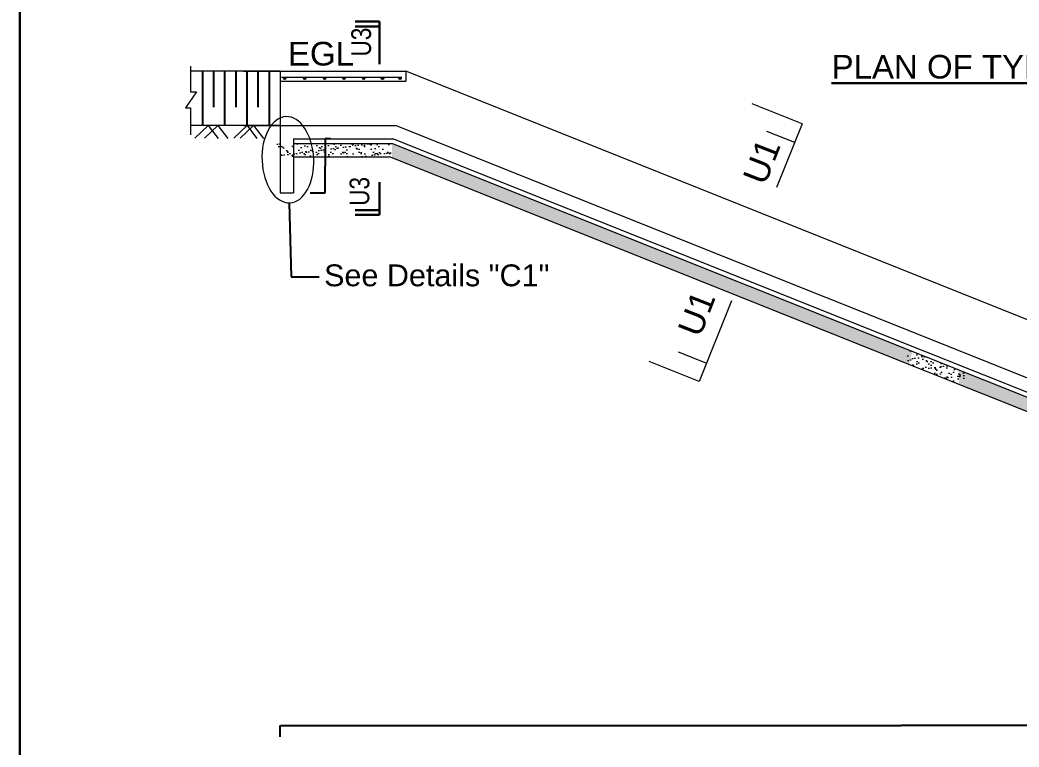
# Model space of a CAD drawing. Header units: inches. Extents: x 89000 to 1304432, y -10828 to 220529.
# Drawn here: x 854640 to 861014, y 77368 to 82009 of the extents above; entities that cross this region are included whole.
import ezdxf

# ---------------------------------------------------------------- set-up
doc = ezdxf.new("R2010")
doc.units = ezdxf.units.IN
doc.header["$LTSCALE"] = 7
doc.header["$MEASUREMENT"] = 0
doc.layers.add('Blocks', color=11, linetype='Continuous', lineweight=9)
doc.layers.add('Layer1', color=7, linetype='Continuous', lineweight=13)
doc.layers.add('LINE', color=7, linetype='Continuous')
doc.styles.get("Standard").update_dxf_attribs({"font": 'arial.ttf'})
doc.styles.add('TIMES', font='ARIALN.TTF')
doc.dimstyles.get("Standard").update_dxf_attribs({"dimtxt": 0.18, "dimasz": 0.18, "dimexe": 0.18, "dimexo": 0.0625, "dimgap": 0.09, "dimtad": 0, "dimtih": 1, "dimtoh": 1, "dimdec": 4, "dimzin": 0, "dimdsep": 46, "dimtxsty": 'Standard', "dimcen": 0.09, "dimadec": 0, "dimazin": 0, "dimtfac": 1, "dimtdec": 4, "dimtofl": 0, "dimtmove": 0, "dimatfit": 3, "dimfxl": 1, "dimtolj": 1, "dimtzin": 0, "dimarcsym": 0})
pattern_1 = [(37.50000000000001, (871351.177308044, 16420.09224501229), (-1.840035990381652, 56.28252229287437), [0, -44.3992, 0, -49.657, 0, -47.46625]), (7.499999999999999, (871351.177308044, 16420.09224501229), (51.6951775608703, 82.43488656536073), [0, -23.9522, 0, -40.0177, 0, -15.33525]), (327.5, (871315.2490080439, 16420.09224501229), (90.96412257776765, 0.1652762380327545), [0, -14.605, 0, -52.578, 0, -68.6435]), (317.5, (871315.2490080439, 16420.09224501229), (87.80899203431417, 25.63687217457987), [0, -7.302499999999999, 0, -34.4678, 0, -39.4335])]
pattern_2 = [(37.50000000000001, (871351.177308044, 15954.74755664961), (-1.840035990381652, 56.28252229287437), [0, -44.3992, 0, -49.657, 0, -47.46625]), (7.499999999999999, (871351.177308044, 15954.74755664961), (51.6951775608703, 82.43488656536073), [0, -23.9522, 0, -40.0177, 0, -15.33525]), (327.5, (871315.2490080439, 15954.74755664961), (90.96412257776765, 0.1652762380327545), [0, -14.605, 0, -52.578, 0, -68.6435]), (317.5, (871315.2490080439, 15954.74755664961), (87.80899203431417, 25.63687217457987), [0, -7.302499999999999, 0, -34.4678, 0, -39.4335])]

# ---------------------------------------------------------------- blocks, each defined once
blk = doc.blocks.new('*D160')
at = {"layer": 'Blocks', "color": 0, "lineweight": -2, "ltscale": 0.5, "transparency": 16777216}
for p, q in [((856620.8263005523, 81249.63177963093), (856587.4851854863, 81249.63177963093)), ((856587.6651854863, 81249.03177963092), (856587.6651854863, 81077.76576667049)), ((856587.6651854863, 80905.2317796307), (856587.6651854863, 81076.49779259137)), ((856491.8002349784, 80904.6317796307), (856587.8451854864, 80904.6317796307))]:
    blk.add_line(p, q, dxfattribs=at)
at = {"layer": 'Blocks', "color": 0, "ltscale": 0.5, "transparency": 16777216}
for points in [[(856587.5651854863, 81249.03177963092), (856587.7651854863, 81249.03177963092), (856587.6651854863, 81249.63177963093)], [(856587.5651854863, 80905.2317796307), (856587.7651854863, 80905.2317796307), (856587.6651854863, 80904.6317796307)]]:
    blk.add_solid(points, dxfattribs=at)
at = {"layer": 'Defpoints', "color": 0, "ltscale": 0.5, "transparency": 16777216}
for p in [(856587.6651854863, 81249.63177963093), (856620.8888005523, 81249.63177963093), (856491.7377349784, 80904.6317796307)]:
    blk.add_point(p, dxfattribs=at)
at = {"layer": 'Blocks', "color": 0, "lineweight": 30, "ltscale": 0.5, "transparency": 16777216, "insert": (856587.6651854861, 81077.13177963067), "char_height": 0.85, "attachment_point": 5}
blk.add_mtext('\\A1;900', dxfattribs=at)
blk = doc.blocks.new('*D161')
at = {"layer": 'Blocks', "color": 0, "lineweight": -2, "ltscale": 0.5, "transparency": 16777216}
for p, q in [((864224.5476242079, 77934.31938140444), (864224.5476242079, 77504.55428685242)), ((856299.9135950629, 77432.53327008616), (856299.9135950629, 77504.9142868524)), ((856301.4135950629, 77504.73428685241), (860261.7500912179, 77504.73428685241)), ((864223.0476242079, 77504.73428685241), (860262.7111280528, 77504.73428685241))]:
    blk.add_line(p, q, dxfattribs=at)
at = {"layer": 'Blocks', "color": 0, "ltscale": 0.5, "transparency": 16777216}
for points in [[(856301.4135950629, 77504.98428685241), (856301.4135950629, 77504.48428685241), (856299.9135950629, 77504.73428685241)], [(864223.0476242079, 77504.98428685241), (864223.0476242079, 77504.48428685241), (864224.5476242079, 77504.73428685241)]]:
    blk.add_solid(points, dxfattribs=at)
at = {"layer": 'Defpoints', "color": 0, "ltscale": 0.5, "transparency": 16777216}
for p in [(864224.5476242079, 77934.38188140444), (864224.5476242079, 77504.73428685241), (856299.9135950629, 77432.47077008616)]:
    blk.add_point(p, dxfattribs=at)
at = {"layer": 'Blocks', "color": 0, "lineweight": 30, "ltscale": 0.5, "transparency": 16777216, "insert": (860262.2306096354, 77504.73428685241), "char_height": 1.25, "attachment_point": 5}
blk.add_mtext('\\A1;L', dxfattribs=at)
blk = doc.blocks.new('*D205')
at = {"layer": 'Blocks', "color": 0, "lineweight": -2, "ltscale": 0.5, "transparency": 16777216}
for p, q in [((856620.8263005523, 81249.63177963093), (856587.4851854863, 81249.63177963093)), ((856587.6651854863, 81249.03177963092), (856587.6651854863, 81077.76576667049)), ((856587.6651854863, 80905.2317796307), (856587.6651854863, 81076.49779259137)), ((856491.8002349784, 80904.6317796307), (856587.8451854864, 80904.6317796307))]:
    blk.add_line(p, q, dxfattribs=at)
at = {"layer": 'Blocks', "color": 0, "ltscale": 0.5, "transparency": 16777216}
for points in [[(856587.5651854863, 81249.03177963092), (856587.7651854863, 81249.03177963092), (856587.6651854863, 81249.63177963093)], [(856587.5651854863, 80905.2317796307), (856587.7651854863, 80905.2317796307), (856587.6651854863, 80904.6317796307)]]:
    blk.add_solid(points, dxfattribs=at)
at = {"layer": 'Defpoints', "color": 0, "ltscale": 0.5, "transparency": 16777216}
for p in [(856587.6651854863, 81249.63177963093), (856620.8888005523, 81249.63177963093), (856491.7377349784, 80904.6317796307)]:
    blk.add_point(p, dxfattribs=at)
at = {"layer": 'Blocks', "color": 0, "lineweight": 30, "ltscale": 0.5, "transparency": 16777216, "insert": (856587.6651854861, 81077.13177963067), "char_height": 0.85, "attachment_point": 5}
blk.add_mtext('\\A1;900', dxfattribs=at)
blk = doc.blocks.new('*D206')
at = {"layer": 'Blocks', "color": 0, "lineweight": -2, "ltscale": 0.5, "transparency": 16777216}
for p, q in [((864224.5476242079, 77934.31938140444), (864224.5476242079, 77504.55428685242)), ((856299.9135950629, 77432.53327008616), (856299.9135950629, 77504.9142868524)), ((856301.4135950629, 77504.73428685241), (860261.7500912179, 77504.73428685241)), ((864223.0476242079, 77504.73428685241), (860262.7111280528, 77504.73428685241))]:
    blk.add_line(p, q, dxfattribs=at)
at = {"layer": 'Blocks', "color": 0, "ltscale": 0.5, "transparency": 16777216}
for points in [[(856301.4135950629, 77504.98428685241), (856301.4135950629, 77504.48428685241), (856299.9135950629, 77504.73428685241)], [(864223.0476242079, 77504.98428685241), (864223.0476242079, 77504.48428685241), (864224.5476242079, 77504.73428685241)]]:
    blk.add_solid(points, dxfattribs=at)
at = {"layer": 'Defpoints', "color": 0, "ltscale": 0.5, "transparency": 16777216}
for p in [(864224.5476242079, 77934.38188140444), (864224.5476242079, 77504.73428685241), (856299.9135950629, 77432.47077008616)]:
    blk.add_point(p, dxfattribs=at)
at = {"layer": 'Blocks', "color": 0, "lineweight": 30, "ltscale": 0.5, "transparency": 16777216, "insert": (860262.2306096354, 77504.73428685241), "char_height": 1.25, "attachment_point": 5}
blk.add_mtext('\\A1;L', dxfattribs=at)

msp = doc.modelspace()

# ---------------------------------------------------------------- hatches: boundary and pattern name
at = {"layer": 'Blocks', "lineweight": 13, "ltscale": 0.05}
for points in [[(856320.5586940984, 81635.84988517687, 1), (856335.9893355777, 81635.84988517687, 1)], [(856320.5586940984, 81635.84988517687, 1), (856335.9893355777, 81635.84988517687, 1)], [(856448.3033798368, 81635.84988517687, 1), (856463.7340213163, 81635.84988517687, 1)], [(856448.3033798368, 81635.84988517687, 1), (856463.7340213163, 81635.84988517687, 1)], [(856576.1879447803, 81635.84988517687, 1), (856591.6185862594, 81635.84988517687, 1)], [(856576.1879447803, 81635.84988517687, 1), (856591.6185862594, 81635.84988517687, 1)], [(856699.9985278212, 81635.84988517687, 1), (856715.4291693004, 81635.84988517687, 1)], [(856699.9985278212, 81635.84988517687, 1), (856715.4291693004, 81635.84988517687, 1)], [(856825.2253878352, 81635.8498851771, 1), (856840.6560293143, 81635.8498851771, 1)], [(856825.2253878352, 81635.8498851771, 1), (856840.6560293143, 81635.8498851771, 1)], [(856945.381626595, 81635.8498851771, 1), (856960.8122680743, 81635.8498851771, 1)], [(856945.381626595, 81635.8498851771, 1), (856960.8122680743, 81635.8498851771, 1)], [(857057.1276280398, 81635.8498851771, 1), (857072.5582695191, 81635.8498851771, 1)], [(857057.1276280398, 81635.8498851771, 1), (857072.5582695191, 81635.8498851771, 1)]]:
    msp.add_hatch(color=0, dxfattribs=at).paths.add_polyline_path(points)
at = {"layer": 'Blocks', "lineweight": 5, "ltscale": 0.05}
h = msp.add_hatch(dxfattribs=at)
h.set_pattern_fill('AR-SAND', color=0, scale=1.15, style=0)
h.set_pattern_definition(pattern_1)
edge = h.paths.add_edge_path()
edge.add_line((857013.4506894255, 81220.8817796323), (856266.3876136281, 81220.8817796323))
edge.add_ellipse((856116.4802535037, 81116.64994183648), major_axis=(12.08042446155941, -275.2531527659615), ratio=0.5989633030017685, start_angle=92.23859277102281, end_angle=110.73779782442239, ccw=False)
edge.add_line((856280.749098368, 81134.6317796323), (856996.8404571178, 81134.6317796323))
edge.add_line((856996.8404571181, 81134.63177963183), (857013.4506894257, 81127.98768670892))
edge.add_line((857013.4506894255, 81127.98768670904), (857013.4506894255, 81220.8817796323))
h.paths.add_polyline_path([(856274.8540010345, 80949.69382901792), (856274.8540010345, 81204.56973024365), (856423.4523247548, 81204.56973024365), (856423.4523247548, 80949.69382901792)], flags=9)
h = msp.add_hatch(dxfattribs=at)
h.set_pattern_fill('AR-SAND', color=0, scale=1.15, style=0)
h.set_pattern_definition(pattern_1)
edge = h.paths.add_edge_path()
edge.add_line((857013.4506894255, 81220.8817796323), (856266.3876136281, 81220.8817796323))
edge.add_ellipse((856116.4802535037, 81116.64994183648), major_axis=(12.08042446155941, -275.2531527659615), ratio=0.5989633030017685, start_angle=92.23859277102281, end_angle=110.73779782442239, ccw=False)
edge.add_line((856280.749098368, 81134.6317796323), (856996.8404571178, 81134.6317796323))
edge.add_line((856996.8404571181, 81134.63177963183), (857013.4506894257, 81127.98768670892))
edge.add_line((857013.4506894255, 81127.98768670904), (857013.4506894255, 81220.8817796323))
h.paths.add_polyline_path([(856274.8540010345, 80949.69382901792), (856274.8540010345, 81204.56973024365), (856423.4523247548, 81204.56973024365), (856423.4523247548, 80949.69382901792)], flags=9)
h = msp.add_hatch(dxfattribs=at)
h.set_pattern_fill('AR-SAND', color=0, scale=1.15, style=0)
h.set_pattern_definition(pattern_1)
edge = h.paths.add_edge_path()
edge.add_line((857013.4506894255, 81220.8817796323), (857013.4506894255, 81127.98768670904))
edge.add_line((857013.4506894255, 81127.98768670904), (860307.4850836302, 79810.37392902724))
edge.add_ellipse((860465.5695858569, 79717.61881522508), major_axis=(12.08042446155941, -275.2531527659615), ratio=0.5989633030017685, start_angle=228.9466479337175, end_angle=248.8082093299857, ccw=False)
edge.add_line((860333.3100439657, 79892.9380378162), (857013.4506894257, 81220.8817796323))
h = msp.add_hatch(dxfattribs=at)
h.set_pattern_fill('AR-SAND', color=0, scale=1.15, style=0)
h.set_pattern_definition(pattern_1)
edge = h.paths.add_edge_path()
edge.add_line((857013.4506894255, 81220.8817796323), (857013.4506894255, 81127.98768670904))
edge.add_line((857013.4506894255, 81127.98768670904), (860307.4850836302, 79810.37392902724))
edge.add_ellipse((860465.5695858569, 79717.61881522508), major_axis=(12.08042446155941, -275.2531527659615), ratio=0.5989633030017685, start_angle=228.9466479337175, end_angle=248.8082093299857, ccw=False)
edge.add_line((860333.3100439657, 79892.9380378162), (857013.4506894257, 81220.8817796323))
h = msp.add_hatch(dxfattribs=at)
h.set_pattern_fill('AR-SAND', color=0, scale=1.15, style=0)
h.set_pattern_definition(pattern_2)
h.paths.add_polyline_path([(860422.6635950631, 79764.3025244542), (860422.6635950631, 79857.19661737699), (860302.1515990564, 79905.40141577949), (860302.1515990564, 79812.50732285646)])
h = msp.add_hatch(dxfattribs=at)
h.set_pattern_fill('AR-SAND', color=0, scale=1.15, style=0)
h.set_pattern_definition(pattern_2)
h.paths.add_polyline_path([(860422.6635950631, 79764.3025244542), (860422.6635950631, 79857.19661737699), (860302.1515990564, 79905.40141577949), (860302.1515990564, 79812.50732285646)])
h = msp.add_hatch(dxfattribs=at)
h.set_pattern_fill('AR-SAND', color=0, scale=1.15, style=0)
h.set_pattern_definition(pattern_2)
h.paths.add_polyline_path([(860422.6635950631, 79764.30252445373), (860508.9135950631, 79729.80252445373), (860508.9135950631, 79822.69661737699), (860422.6635950631, 79857.19661737699)])
h = msp.add_hatch(dxfattribs=at)
h.set_pattern_fill('AR-SAND', color=0, scale=1.15, style=0)
h.set_pattern_definition(pattern_2)
h.paths.add_polyline_path([(860422.6635950631, 79764.30252445373), (860508.9135950631, 79729.80252445373), (860508.9135950631, 79822.69661737699), (860422.6635950631, 79857.19661737699)])
h = msp.add_hatch(dxfattribs=at)
h.set_pattern_fill('AR-SAND', color=0, scale=1.15, style=0)
h.set_pattern_definition(pattern_1)
h.paths.add_polyline_path([(864447.9091540244, 78031.74501863704), (864447.9091540244, 78286.26854062709), (864596.5074777447, 78286.26854062709), (864596.5074777447, 78031.74501863704)], flags=9)
h.paths.add_polyline_path([(860505.9865068585, 79553.7233644051), (860505.9865068585, 79808.59926563082), (860654.5848305786, 79808.59926563082), (860654.5848305786, 79553.7233644051)], flags=9)
h.paths.add_polyline_path([(864223.0976658325, 78259.63177963183), (864223.0976658325, 78345.8817796323), (864200.9506894245, 78345.8817796323), (860625.2763995265, 79776.1514955915), (860625.5051682346, 79774.69333458575), (860625.7292448608, 79773.23349916609), (860625.948622831, 79771.77203216031), (860626.1632957096, 79770.30897644465), (860626.3732571984, 79768.84437494003), (860626.5785011377, 79767.37827061466), (860626.7790215064, 79765.9107064805), (860626.9748124215, 79764.44172559073), (860627.1658681391, 79762.97137104254), (860627.3521830543, 79761.49968597153), (860627.533751701, 79760.02671355335), (860627.7105687524, 79758.5524970009), (860627.8826290213, 79757.07707956387), (860628.0499274598, 79755.6005045264), (860628.2124591598, 79754.12281520828), (860628.3702193531, 79752.64405496046), (860628.5232034114, 79751.16426716559), (860628.6714068467, 79749.68349523726), (860628.8148253111, 79748.20178261679), (860628.9534545968, 79746.71917277388), (860629.087290637, 79745.2357092041), (860629.2163295054, 79743.75143542909), (860629.3405674163, 79742.26639499282), (860629.4600007245, 79740.78063146211), (860629.5746259268, 79739.29418842588), (860629.6844396599, 79737.80710949237), (860629.7894387023, 79736.31943828822), (860629.8896199737, 79734.83121845778), (860629.984980535, 79733.34249366145), (860630.0755175886, 79731.85330757475), (860630.1612284783, 79730.36370388581), (860630.2421106898, 79728.87372629624), (860630.3181618499, 79727.38341851765), (860630.3893797274, 79725.89282427123), (860630.4557622335, 79724.40198728815), (860630.5173074204, 79722.91095130448), (860630.5740134824, 79721.41976006422), (860630.6258787559, 79719.92845731392), (860630.6729017198, 79718.43708680524), (860630.715080994, 79716.94569229032), (860630.7524153413, 79715.4543175234), (860630.7849036661, 79713.96300625661), (860630.8125450158, 79712.47180224187), (860630.8353385793, 79710.98074922664), (860630.8532836877, 79709.48989095446), (860630.8663798147, 79707.99927116302), (860630.8746265762, 79706.50893358351), (860630.8780237301, 79705.0189219378), (860630.8765711768, 79703.52927993983), (860630.8702689587, 79702.04005129053), (860630.8591172609, 79700.5512796808), (860630.8431164108, 79699.06300878711), (860630.8222668774, 79697.57528227079), (860630.7965692724, 79696.08814377803), (860630.76602435, 79694.60163693782), (860630.7306330061, 79693.11580536002), (860630.6903962789, 79691.63069263473), (860630.645315349, 79690.14634233154), (860630.5953915389, 79688.66279799724), (860630.5406263133, 79687.18010315485), (860630.481021279, 79685.69830130273), (860630.4165781842, 79684.21743591386), (860630.3472989198, 79682.73755043116), (860630.2731855182, 79681.25868827174), (864184.3404571172, 78259.63177963183)])
h = msp.add_hatch(dxfattribs=at)
h.set_pattern_fill('AR-SAND', color=0, scale=1.15, style=0)
h.set_pattern_definition(pattern_1)
h.paths.add_polyline_path([(864447.9091540244, 78031.74501863704), (864447.9091540244, 78286.26854062709), (864596.5074777447, 78286.26854062709), (864596.5074777447, 78031.74501863704)], flags=9)
h.paths.add_polyline_path([(860505.9865068585, 79553.7233644051), (860505.9865068585, 79808.59926563082), (860654.5848305786, 79808.59926563082), (860654.5848305786, 79553.7233644051)], flags=9)
h.paths.add_polyline_path([(864223.0976658325, 78259.63177963183), (864223.0976658325, 78345.8817796323), (864200.9506894245, 78345.8817796323), (860625.2763995265, 79776.1514955915), (860625.5051682346, 79774.69333458575), (860625.7292448608, 79773.23349916609), (860625.948622831, 79771.77203216031), (860626.1632957096, 79770.30897644465), (860626.3732571984, 79768.84437494003), (860626.5785011377, 79767.37827061466), (860626.7790215064, 79765.9107064805), (860626.9748124215, 79764.44172559073), (860627.1658681391, 79762.97137104254), (860627.3521830543, 79761.49968597153), (860627.533751701, 79760.02671355335), (860627.7105687524, 79758.5524970009), (860627.8826290213, 79757.07707956387), (860628.0499274598, 79755.6005045264), (860628.2124591598, 79754.12281520828), (860628.3702193531, 79752.64405496046), (860628.5232034114, 79751.16426716559), (860628.6714068467, 79749.68349523726), (860628.8148253111, 79748.20178261679), (860628.9534545968, 79746.71917277388), (860629.087290637, 79745.2357092041), (860629.2163295054, 79743.75143542909), (860629.3405674163, 79742.26639499282), (860629.4600007245, 79740.78063146211), (860629.5746259268, 79739.29418842588), (860629.6844396599, 79737.80710949237), (860629.7894387023, 79736.31943828822), (860629.8896199737, 79734.83121845778), (860629.984980535, 79733.34249366145), (860630.0755175886, 79731.85330757475), (860630.1612284783, 79730.36370388581), (860630.2421106898, 79728.87372629624), (860630.3181618499, 79727.38341851765), (860630.3893797274, 79725.89282427123), (860630.4557622335, 79724.40198728815), (860630.5173074204, 79722.91095130448), (860630.5740134824, 79721.41976006422), (860630.6258787559, 79719.92845731392), (860630.6729017198, 79718.43708680524), (860630.715080994, 79716.94569229032), (860630.7524153413, 79715.4543175234), (860630.7849036661, 79713.96300625661), (860630.8125450158, 79712.47180224187), (860630.8353385793, 79710.98074922664), (860630.8532836877, 79709.48989095446), (860630.8663798147, 79707.99927116302), (860630.8746265762, 79706.50893358351), (860630.8780237301, 79705.0189219378), (860630.8765711768, 79703.52927993983), (860630.8702689587, 79702.04005129053), (860630.8591172609, 79700.5512796808), (860630.8431164108, 79699.06300878711), (860630.8222668774, 79697.57528227079), (860630.7965692724, 79696.08814377803), (860630.76602435, 79694.60163693782), (860630.7306330061, 79693.11580536002), (860630.6903962789, 79691.63069263473), (860630.645315349, 79690.14634233154), (860630.5953915389, 79688.66279799724), (860630.5406263133, 79687.18010315485), (860630.481021279, 79685.69830130273), (860630.4165781842, 79684.21743591386), (860630.3472989198, 79682.73755043116), (860630.2731855182, 79681.25868827174), (864184.3404571172, 78259.63177963183)])
h = msp.add_hatch(dxfattribs=at)
h.set_pattern_fill('AR-SAND', color=0, scale=1.15, style=0)
h.set_pattern_definition(pattern_2)
h.paths.add_polyline_path([(860508.9135950631, 79729.80252445373), (860664.3714171075, 79667.61939563602), (860665.6540799015, 79760.00042344164), (860508.9135950631, 79822.69661737699)])
h = msp.add_hatch(dxfattribs=at)
h.set_pattern_fill('AR-SAND', color=0, scale=1.15, style=0)
h.set_pattern_definition(pattern_2)
h.paths.add_polyline_path([(860508.9135950631, 79729.80252445373), (860664.3714171075, 79667.61939563602), (860665.6540799015, 79760.00042344164), (860508.9135950631, 79822.69661737699)])

# ---------------------------------------------------------------- linework, layer by layer
at = {"layer": 'Blocks', "color": 0, "lineweight": 13, "ltscale": 0.05}
for p, q in [((856299.913595063, 81680.88177963253), (855728.7783817498, 81680.88177963253)), ((856299.913595063, 81680.88177963253), (855728.7783817498, 81680.88177963253)), ((856067.0385950627, 81680.88177963207), (857102.0385950629, 81680.88177963276)), ((856067.0385950627, 81680.88177963207), (857102.0385950629, 81680.88177963276)), ((856299.913595063, 81680.88177963276), (856299.913595063, 80904.63177963067)), ((856299.913595063, 81680.88177963276), (856299.913595063, 80904.63177963067)), ((856308.2852695934, 81643.93401878583), (857077.3534301993, 81643.93401878607)), ((856308.2852695934, 81643.93401878583), (857077.3534301993, 81643.93401878607)), ((864309.3476658328, 78797.95815132488), (857102.0385950629, 81680.88177963276)), ((857102.0385950629, 81680.88177963276), (857102.0385950629, 81617.44747954351)), ((864309.3476658328, 78797.95815132488), (857102.0385950629, 81680.88177963276)), ((857102.0385950629, 81680.88177963276), (857102.0385950629, 81617.44747954351)), ((856299.913595063, 81617.44747954328), (857102.0385950629, 81617.44747954351)), ((856299.913595063, 81617.44747954328), (857102.0385950629, 81617.44747954351)), ((859630.4259122352, 81346.49046465778), (859311.9638241768, 81473.87529988075)), ((859630.4259122352, 81346.49046465778), (859311.9638241768, 81473.87529988075)), ((856299.9135950629, 81335.88177963207), (855728.7783817498, 81335.88177963207)), ((856299.9135950629, 81335.88177963207), (855728.7783817498, 81335.88177963207)), ((856067.0385950627, 81335.8817796316), (857035.5976658341, 81335.8817796316)), ((856067.0385950627, 81335.8817796316), (857035.5976658341, 81335.8817796316)), ((864309.3476658328, 78426.381779633), (857035.5976658341, 81335.8817796316)), ((864309.3476658328, 78426.381779633), (857035.5976658341, 81335.8817796316)), ((859630.4259122352, 81346.49046465778), (859467.3828653749, 80938.88284750632)), ((859630.4259122352, 81346.49046465778), (859467.3828653749, 80938.88284750632)), ((859582.5335733076, 81226.75961733866), (859405.0864548201, 81297.73846473359)), ((859582.5335733076, 81226.75961733866), (859405.0864548201, 81297.73846473359)), ((856386.1635950631, 81249.6317796309), (857018.9874335274, 81249.63177963207)), ((856386.1635950631, 81249.6317796309), (856386.1635950631, 80904.63177963067)), ((856386.1635950631, 81249.6317796309), (857018.9874335274, 81249.63177963207)), ((856386.1635950631, 81249.6317796309), (856386.1635950631, 80904.63177963067)), ((856386.1635950631, 81220.8817796323), (857013.4506894255, 81220.8817796323)), ((856386.1635950631, 81220.8817796323), (857013.4506894255, 81220.8817796323)), ((860422.6635950631, 79857.19661737699), (857013.4506894255, 81220.8817796323)), ((860422.6635950631, 79857.19661737699), (857013.4506894255, 81220.8817796323)), ((860422.6635950631, 79888.16131501831), (857018.9874335274, 81249.63177963207)), ((860422.6635950631, 79888.16131501831), (857018.9874335274, 81249.63177963207)), ((856386.1635950631, 81134.6317796323), (856996.8404571181, 81134.63177963183)), ((856386.1635950631, 81134.6317796323), (856996.8404571181, 81134.63177963183)), ((860422.6635950631, 79764.3025244542), (856996.8404571181, 81134.63177963183)), ((860422.6635950631, 79764.3025244542), (856996.8404571181, 81134.63177963183)), ((856299.913595063, 80904.63177963067), (856386.1635950631, 80904.63177963207)), ((856299.913595063, 80904.63177963067), (856386.1635950631, 80904.63177963207)), ((859178.5187353123, 80216.72252235026), (858972.4164067628, 79701.46670097671)), ((859178.5187353123, 80216.72252235026), (858972.4164067628, 79701.46670097671)), ((859018.6328614645, 79817.00783773069), (858841.1857429771, 79887.98668512562)), ((859018.6328614645, 79817.00783773069), (858841.1857429771, 79887.98668512562)), ((864223.0976658325, 78367.98768671067), (860422.6635950631, 79888.16131501831)), ((864223.0976658325, 78367.98768671067), (860422.6635950631, 79888.16131501831)), ((864223.0976658325, 78337.02298906934), (860422.6635950631, 79857.19661737699)), ((864223.0976658325, 78337.02298906934), (860422.6635950631, 79857.19661737699)), ((858972.4164067628, 79701.46670097671), (858653.9543187047, 79828.85153619968)), ((858972.4164067628, 79701.46670097671), (858653.9543187047, 79828.85153619968)), ((864223.0976658325, 78244.12889614608), (860422.6635950631, 79764.30252445373)), ((864223.0976658325, 78244.12889614608), (860422.6635950631, 79764.30252445373))]:
    msp.add_line(p, q, dxfattribs=at)
for points in [[(855728.7783817498, 81714.29287902568), (855728.7783817498, 81550.91571078938), (855766.4825892255, 81550.91571078938), (855696.262402638, 81447.49112614943), (855728.7783817498, 81447.49112614943), (855728.7783817498, 81274.63286848343)], [(855728.7783817498, 81714.29287902568), (855728.7783817498, 81550.91571078938), (855766.4825892255, 81550.91571078938), (855696.262402638, 81447.49112614943), (855728.7783817498, 81447.49112614943), (855728.7783817498, 81274.63286848343)], [(855755.3434975892, 81254.07504639425), (855841.1745895724, 81335.88177963207), (855903.7337618917, 81252.9710839265)], [(855755.3434975892, 81254.07504639425), (855841.1745895724, 81335.88177963207), (855903.7337618917, 81252.9710839265)], [(855817.1053697814, 81254.07504639425), (855902.9364617646, 81335.88177963207), (855965.495634084, 81252.9710839265)], [(855817.1053697814, 81254.07504639425), (855902.9364617646, 81335.88177963207), (855965.495634084, 81252.9710839265)], [(856003.7313749795, 81254.07504639425), (856089.5624669626, 81335.88177963207), (856152.121639282, 81252.9710839265)], [(856003.7313749795, 81254.07504639425), (856089.5624669626, 81335.88177963207), (856152.121639282, 81252.9710839265)], [(856045.2372019029, 81254.07504639425), (856131.0682938863, 81335.88177963207), (856193.6274662056, 81252.9710839265)], [(856045.2372019029, 81254.07504639425), (856131.0682938863, 81335.88177963207), (856193.6274662056, 81252.9710839265)]]:
    msp.add_lwpolyline(points, dxfattribs=at)
for centre in [(856328.2740148382, 81635.84988517687), (856328.2740148382, 81635.84988517687), (856456.0187005766, 81635.84988517687), (856456.0187005766, 81635.84988517687), (856583.9032655199, 81635.84988517687), (856583.9032655199, 81635.84988517687), (856707.7138485608, 81635.84988517687), (856707.7138485608, 81635.84988517687), (856832.9407085747, 81635.8498851771), (856832.9407085747, 81635.8498851771), (856953.0969473347, 81635.8498851771), (856953.0969473347, 81635.8498851771), (857064.8429487795, 81635.8498851771), (857064.8429487795, 81635.8498851771)]:
    msp.add_circle(centre, 7.715320739643357, dxfattribs=at)
at = {"layer": 'Blocks', "color": 0, "lineweight": 13, "ltscale": 0.05, "extrusion": (0, 0, -1)}
msp.add_ellipse((856349.3552535037, 81116.64994183648), major_axis=(12.08042446155936, -275.2531527659599), ratio=0.5989633030017684, dxfattribs=at)
msp.add_ellipse((856349.3552535037, 81116.64994183648), major_axis=(12.08042446155936, -275.2531527659599), ratio=0.5989633030017684, dxfattribs=at)
at = {"layer": 'Layer1', "color": 7, "lineweight": 30}
for p, q in [((856934.3973234489, 81997.97540758224), (856777.7495219507, 81997.97540758224)), ((856934.3973234489, 81997.97540758224), (856777.7495219507, 81997.97540758224)), ((856777.7495219507, 81967.30499289185), (856934.3973234489, 81967.30499289185)), ((856777.7495219507, 81967.30499289185), (856934.3973234489, 81967.30499289185)), ((856934.3973234489, 81727.01522527263), (856934.3973234489, 81997.97540758224)), ((856934.3973234489, 81727.01522527263), (856934.3973234489, 81997.97540758224)), ((856934.3973234489, 80974.02894693357), (856934.3973234489, 80764.69704899937)), ((856934.3973234489, 80974.02894693357), (856934.3973234489, 80764.69704899937)), ((856777.7495219507, 80795.36746368976), (856934.3973234489, 80795.36746368976)), ((856777.7495219507, 80795.36746368976), (856934.3973234489, 80795.36746368976)), ((856934.3973234489, 80764.69704899937), (856777.7495219507, 80764.69704899937)), ((856934.3973234489, 80764.69704899937), (856777.7495219507, 80764.69704899937))]:
    msp.add_line(p, q, dxfattribs=at)
at = {"layer": 'LINE', "color": 1, "linetype": 'ByBlock', "lineweight": 30, "ltscale": 0.5}
msp.add_lwpolyline([(854640.3528263742, 72492.44359124918), (854640.3528263742, 86052.49520639144), (873816.1833932423, 86052.49520639144), (873816.1833932423, 72492.44359124918), (854640.3528263742, 72492.44359124918)], close=True, dxfattribs=at)
msp.add_lwpolyline([(854640.3528263742, 72492.44359124918), (854640.3528263742, 86052.49520639144), (873816.1833932423, 86052.49520639144), (873816.1833932423, 72492.44359124918), (854640.3528263742, 72492.44359124918)], close=True, dxfattribs=at)

# ---------------------------------------------------------------- texts
at = {"color": 0, "linetype": 'ByBlock', "lineweight": 30, "ltscale": 0.5, "attachment_point": 1}
for s, insert, char_height, width in [('EGL', (856349.4902515023, 81869.01268682815), 151.0409878137222, 8717.1560966493), ('EGL', (856349.4902515023, 81869.01268682815), 151.0409878137222, 8717.1560966493), ('{\\LPLAN OF TYPICAL R.C.C U-DRAIN}', (859818.1645675958, 81785.6351479108), 150.6225917255956, 6612.756405085515), ('{\\LPLAN OF TYPICAL R.C.C U-DRAIN}', (859818.1645675958, 81785.6351479108), 150.6225917255956, 6612.756405085515), ('See Details "C1"', (856580.2724606467, 80448.32600694778), 139.4653627088848, 7291.423282501258), ('See Details "C1"', (856580.2724606467, 80448.32600694778), 139.4653627088848, 7291.423282501258)]:
    msp.add_mtext(s, dxfattribs=dict(at, insert=insert, char_height=char_height, width=width))
at = {"color": 0, "linetype": 'ByBlock', "lineweight": 30, "ltscale": 0.5, "char_height": 156.8985330474954, "width": 5338.64499861804, "attachment_point": 1, "rotation": 68.68559262606776}
for insert in [(859247.7074230395, 81004.30827935343), (859247.7074230395, 81004.30827935343), (858832.3581148328, 80033.88795466628), (858832.3581148328, 80033.88795466628)]:
    msp.add_mtext('U1', dxfattribs=dict(at, insert=insert))
at = {"layer": 'Layer1', "color": 7, "lineweight": 30, "char_height": 125.70075, "width": 267.428345625, "attachment_point": 1, "rotation": 90, "style": 'TIMES'}
for insert in [(856753.9277395274, 81775.64398647659), (856753.9277395274, 81775.64398647659), (856743.0814848875, 80822.41626731073), (856743.0814848875, 80822.41626731073)]:
    msp.add_mtext('U3', dxfattribs=dict(at, insert=insert))

# ---------------------------------------------------------------- dimensions: what is measured, and where the dimension line sits
at = {"layer": 'Blocks', "color": 0, "lineweight": 30, "ltscale": 0.5}
for picture in ['*D160', '*D205']:
    dim = msp.add_linear_dim(base=(856587.6651854863, 81249.63177963093), p1=(856491.737734978, 80904.63177963067), p2=(856620.8888005519, 81249.6317796309), angle=90, text='900', dimstyle='Standard', override={"dimtxt": 0.85, "dimasz": 0.6, "dimgap": 0.2, "dimtad": 1, "dimdec": 2, "dimlfac": 1, "dimpost": ' m', "dimtdec": 2, "dimfxl": 0.12}, dxfattribs=at)
    dim.commit()
    dim.dimension.update_dxf_attribs({"geometry": picture, "text_midpoint": (856587.6651854861, 81077.13177963067), "dimtype": 160})
for picture in ['*D161', '*D206']:
    dim = msp.add_linear_dim(base=(864224.5476242079, 77504.73428685241), p1=(856299.9135950629, 77432.47077008616), p2=(864224.5476242079, 77934.38188140444), text='L', dimstyle='Standard', override={"dimtxt": 1.25, "dimasz": 1.5, "dimdec": 2, "dimlfac": 1, "dimpost": ' m', "dimtdec": 2, "dimfxl": 0.12}, dxfattribs=at)
    dim.commit()
    dim.dimension.update_dxf_attribs({"geometry": picture, "text_midpoint": (860262.2306096354, 77504.73428685241)})

# ---------------------------------------------------------------- leaders
at = {"layer": 'Blocks', "color": 0, "lineweight": 13, "ltscale": 0.05}
for points in [[(855803.6630413685, 81680.88177963253), (855803.6630413685, 81335.88177963207)], [(855803.6630413685, 81680.88177963253), (855803.6630413685, 81335.88177963207)], [(855874.5559776106, 81680.88177963253), (855874.5559776106, 81451.76318258955)], [(855874.5559776106, 81680.88177963253), (855874.5559776106, 81451.76318258955)], [(855945.4489138527, 81680.88177963253), (855945.4489138527, 81335.88177963207)], [(855945.4489138527, 81680.88177963253), (855945.4489138527, 81335.88177963207)], [(856016.3418500947, 81680.88177963253), (856016.3418500947, 81451.76318258955)], [(856016.3418500947, 81680.88177963253), (856016.3418500947, 81451.76318258955)], [(856087.2347863368, 81680.88177963253), (856087.2347863368, 81335.88177963207)], [(856087.2347863368, 81680.88177963253), (856087.2347863368, 81335.88177963207)], [(856158.1277225788, 81680.88177963253), (856158.1277225788, 81451.76318258955)], [(856158.1277225788, 81680.88177963253), (856158.1277225788, 81451.76318258955)], [(856229.0206588209, 81680.88177963253), (856229.0206588209, 81335.88177963207)], [(856229.0206588209, 81680.88177963253), (856229.0206588209, 81335.88177963207)]]:
    msp.add_leader(points, dimstyle='Standard', override={"dimgap": 0.09, "dimtad": 0, "dimdec": 2, "dimlfac": 1, "dimpost": ' m', "dimtdec": 2, "dimldrblk": 'DatumBlank', "dimfxl": 0.12, "dimfxlon": 1}, dxfattribs=at)
at = {"layer": 'Blocks', "color": 0, "lineweight": 30, "ltscale": 0.5}
msp.add_leader([(856358.5346562266, 80841.31211095769), (856370.2815240235, 80369.02253365167), (856548.8897863841, 80369.02253365167)], dimstyle='Standard', override={"dimtxt": 1.5, "dimasz": 1.5, "dimdec": 2, "dimlfac": 1, "dimpost": ' m', "dimtdec": 2, "dimfxl": 0.12}, dxfattribs=at)
msp.add_leader([(856358.5346562266, 80841.31211095769), (856370.2815240235, 80369.02253365167), (856548.8897863841, 80369.02253365167)], dimstyle='Standard', override={"dimtxt": 1.5, "dimasz": 1.5, "dimdec": 2, "dimlfac": 1, "dimpost": ' m', "dimtdec": 2, "dimfxl": 0.12}, dxfattribs=at)

doc.saveas('drawing.dxf')
